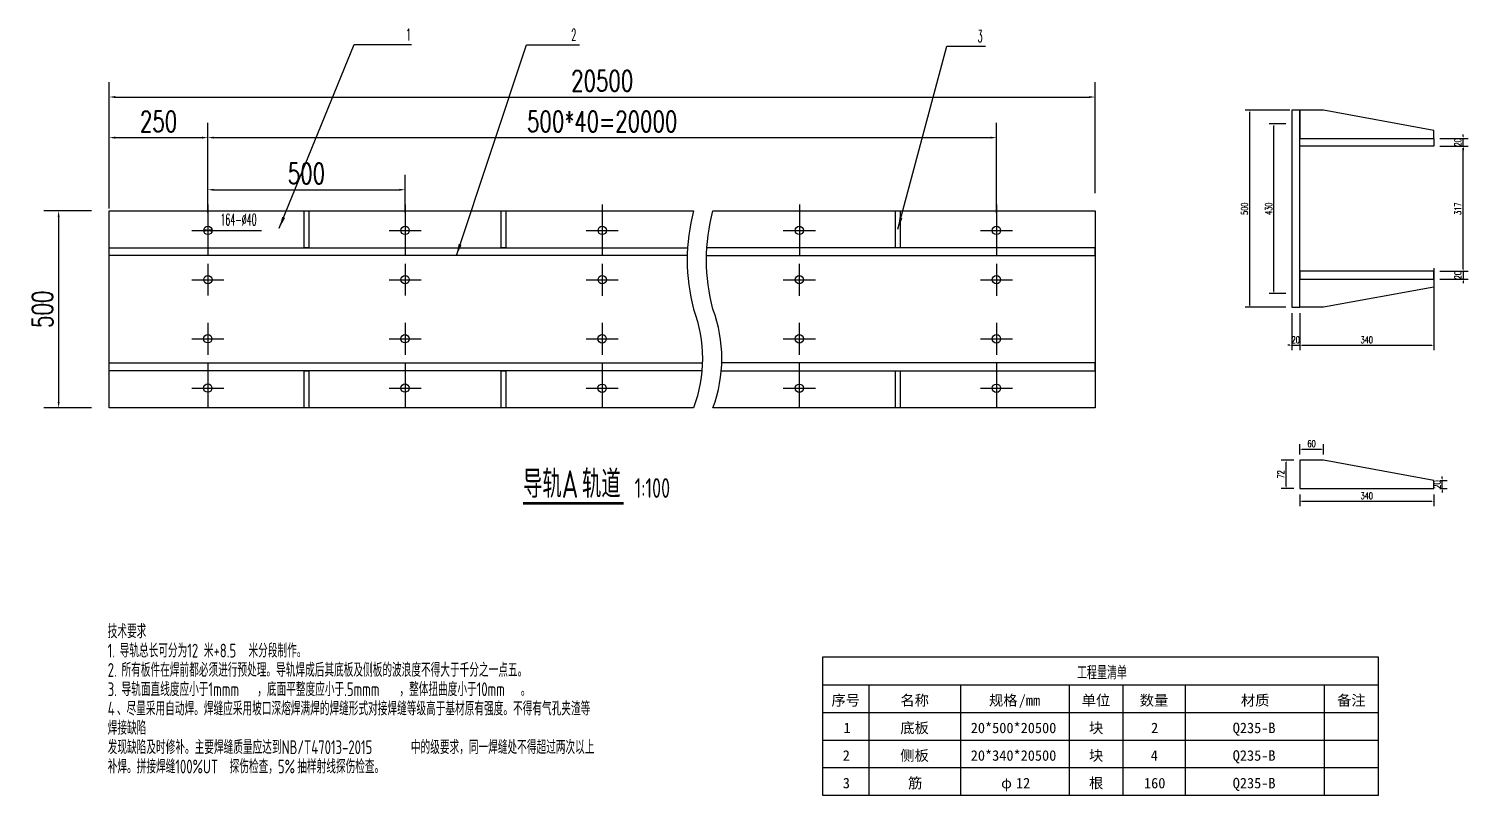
# Model space of a CAD drawing. Header units: millimetres. Extents: x -1443632 to -1307761, y 1430256 to 1527696.
# Drawn here: x -1434749 to -1431099, y 1511216 to 1513160 of the extents above; entities that cross this region are included whole.
import ezdxf

# ---------------------------------------------------------------- set-up
doc = ezdxf.new("R2010")
doc.units = ezdxf.units.MM
doc.header["$LTSCALE"] = 10
doc.layers.get('DEFPOINTS').update_dxf_attribs({"linetype": 'CONTINUOUS'})
for name, color, linetype in [('PUB_DIM', 3, 'CONTINUOUS'), ('PUB_TEXT', 7, 'CONTINUOUS'), ('WALL', 9, 'CONTINUOUS'), ('景-通用-文字', 7, 'CONTINUOUS'), ('钢', 172, 'CONTINUOUS')]:
    doc.layers.add(name, color=color, linetype=linetype)
doc.styles.add('_TCH_DIM', font='SIMPLEX.shx', dxfattribs={"width": 0.7, "bigfont": 'GBCBIG.shx'})
doc.styles.add('_TCH_TAB', font='SIMPLEX', dxfattribs={"bigfont": 'GBCBIG'})
doc.styles.get("Standard").update_dxf_attribs({"font": 'tssdeng.shx', "width": 0.7, "bigfont": 'hztxt.shx'})
doc.styles.add('STANDARD_T3', font='simplex.shx', dxfattribs={"width": 0.7, "bigfont": 'gbcbig.shx'})
doc.styles.add('图框', font='')
doc.styles.get('图框').set_extended_font_data('SimSun')
doc.dimstyles.new('W&&15', dxfattribs={"dimtxt": 52.5, "dimasz": 15, "dimexe": 37.5, "dimexo": 45, "dimgap": 15, "dimtad": 1, "dimdec": 0, "dimzin": 0, "dimdsep": 46, "dimtxsty": 'STANDARD_T3', "dimcen": 0.09, "dimclrd": 1, "dimclre": 1, "dimclrt": 7, "dimazin": 2, "dimtfac": 1, "dimtdec": 0, "dimtix": 1, "dimtmove": 2, "dimatfit": 3, "dimfxl": 0, "dimtolj": 1, "dimtzin": 0, "dimarcsym": 0})
doc.dimstyles.new('W&&5', dxfattribs={"dimtxt": 17.5, "dimasz": 5, "dimexe": 12.5, "dimexo": 15, "dimgap": 5, "dimtad": 1, "dimdec": 0, "dimzin": 0, "dimdsep": 46, "dimtxsty": 'STANDARD_T3', "dimcen": 0.09, "dimclrd": 1, "dimclre": 1, "dimclrt": 7, "dimazin": 2, "dimtfac": 1, "dimtdec": 0, "dimtix": 1, "dimtmove": 2, "dimatfit": 3, "dimfxl": 0, "dimtolj": 1, "dimtzin": 0, "dimarcsym": 0})

# ---------------------------------------------------------------- blocks, each defined once
blk = doc.blocks.new('*D534')
at = {"layer": 'DEFPOINTS', "color": 0, "transparency": 16777216}
for p in [(-1431186.1, 1512862.3), (-1431111.4, 1512862.3), (-1431186.1, 1512545.3)]:
    blk.add_point(p, dxfattribs=at)
at = {"layer": 'PUB_DIM', "color": 1, "lineweight": -2, "transparency": 16777216}
for p, q in [((-1431171.1, 1512862.3), (-1431098.9, 1512862.3)), ((-1431111.4, 1512550.3), (-1431111.4, 1512857.3)), ((-1431171.1, 1512545.3), (-1431098.9, 1512545.3))]:
    blk.add_line(p, q, dxfattribs=at)
at = {"layer": 'PUB_DIM', "color": 1, "transparency": 16777216}
for points in [[(-1431112.2, 1512857.3), (-1431110.5, 1512857.3), (-1431111.4, 1512862.3)], [(-1431112.2, 1512550.3), (-1431110.5, 1512550.3), (-1431111.4, 1512545.3)]]:
    blk.add_solid(points, dxfattribs=at)
at = {"layer": 'PUB_DIM', "color": 7, "transparency": 16777216, "insert": (-1431125.1, 1512703.8), "char_height": 17.5, "attachment_point": 5, "rotation": 90, "style": 'STANDARD_T3'}
blk.add_mtext('\\A1;317', dxfattribs=at)
blk = doc.blocks.new('*D628')
at = {"layer": 'DEFPOINTS', "color": 0, "transparency": 16777216}
for p in [(-1431652.4, 1512953.8), (-1431536.2, 1512953.8), (-1431546.2, 1512453.8)]:
    blk.add_point(p, dxfattribs=at)
at = {"layer": 'PUB_DIM', "color": 1, "lineweight": -2, "transparency": 16777216}
for p, q in [((-1431551.2, 1512953.8), (-1431664.9, 1512953.8)), ((-1431652.4, 1512458.8), (-1431652.4, 1512948.8)), ((-1431561.2, 1512453.8), (-1431664.9, 1512453.8))]:
    blk.add_line(p, q, dxfattribs=at)
at = {"layer": 'PUB_DIM', "color": 1, "transparency": 16777216}
for points in [[(-1431653.2, 1512948.8), (-1431651.5, 1512948.8), (-1431652.4, 1512953.8)], [(-1431653.2, 1512458.8), (-1431651.5, 1512458.8), (-1431652.4, 1512453.8)]]:
    blk.add_solid(points, dxfattribs=at)
at = {"layer": 'PUB_DIM', "color": 7, "transparency": 16777216, "insert": (-1431666.1, 1512703.8), "char_height": 17.5, "attachment_point": 5, "rotation": 90, "style": 'STANDARD_T3'}
blk.add_mtext('\\A1;500', dxfattribs=at)
blk = doc.blocks.new('*D535')
at = {"layer": 'DEFPOINTS', "color": 0, "transparency": 16777216}
for p in [(-1431186.1, 1512567.8), (-1431526.2, 1512453.8), (-1431186.1, 1512357.6)]:
    blk.add_point(p, dxfattribs=at)
at = {"layer": 'PUB_DIM', "color": 1, "lineweight": -2, "transparency": 16777216}
for p, q in [((-1431186.1, 1512552.8), (-1431186.1, 1512345.1)), ((-1431526.2, 1512438.8), (-1431526.2, 1512345.1)), ((-1431521.2, 1512357.6), (-1431191.1, 1512357.6))]:
    blk.add_line(p, q, dxfattribs=at)
at = {"layer": 'PUB_DIM', "color": 1, "transparency": 16777216}
for points in [[(-1431521.2, 1512358.4), (-1431521.2, 1512356.7), (-1431526.2, 1512357.6)], [(-1431191.1, 1512358.4), (-1431191.1, 1512356.7), (-1431186.1, 1512357.6)]]:
    blk.add_solid(points, dxfattribs=at)
at = {"layer": 'PUB_DIM', "color": 7, "transparency": 16777216, "insert": (-1431356.2, 1512371.3), "char_height": 17.5, "attachment_point": 5, "style": 'STANDARD_T3'}
blk.add_mtext('\\A1;340', dxfattribs=at)
blk = doc.blocks.new('*D629')
at = {"layer": 'DEFPOINTS', "color": 0, "transparency": 16777216}
for p in [(-1431186.1, 1512545.3), (-1431186.1, 1512525.3), (-1431111.4, 1512525.3)]:
    blk.add_point(p, dxfattribs=at)
at = {"layer": 'PUB_DIM', "color": 1, "lineweight": -2, "transparency": 16777216}
for p, q in [((-1431171.1, 1512545.3), (-1431098.9, 1512545.3)), ((-1431111.4, 1512550.3), (-1431111.4, 1512555.3)), ((-1431111.4, 1512545.3), (-1431111.4, 1512525.3)), ((-1431171.1, 1512525.3), (-1431098.9, 1512525.3)), ((-1431111.4, 1512520.3), (-1431111.4, 1512515.3))]:
    blk.add_line(p, q, dxfattribs=at)
at = {"layer": 'PUB_DIM', "color": 1, "transparency": 16777216}
for points in [[(-1431112.2, 1512550.3), (-1431110.5, 1512550.3), (-1431111.4, 1512545.3)], [(-1431112.2, 1512520.3), (-1431110.5, 1512520.3), (-1431111.4, 1512525.3)]]:
    blk.add_solid(points, dxfattribs=at)
at = {"layer": 'PUB_DIM', "color": 7, "transparency": 16777216, "insert": (-1431125.1, 1512535.3), "char_height": 17.5, "attachment_point": 5, "rotation": 90, "style": 'STANDARD_T3'}
blk.add_mtext('\\A1;20', dxfattribs=at)
blk = doc.blocks.new('*D526')
at = {"layer": 'DEFPOINTS', "color": 0, "transparency": 16777216}
for p in [(-1431186.1, 1512882.3), (-1431111.4, 1512882.3), (-1431186.1, 1512862.3)]:
    blk.add_point(p, dxfattribs=at)
at = {"layer": 'PUB_DIM', "color": 1, "lineweight": -2, "transparency": 16777216}
for p, q in [((-1431171.1, 1512882.3), (-1431098.9, 1512882.3)), ((-1431111.4, 1512887.3), (-1431111.4, 1512892.3)), ((-1431111.4, 1512862.3), (-1431111.4, 1512882.3)), ((-1431171.1, 1512862.3), (-1431098.9, 1512862.3)), ((-1431111.4, 1512857.3), (-1431111.4, 1512852.3))]:
    blk.add_line(p, q, dxfattribs=at)
at = {"layer": 'PUB_DIM', "color": 1, "transparency": 16777216}
for points in [[(-1431112.2, 1512887.3), (-1431110.5, 1512887.3), (-1431111.4, 1512882.3)], [(-1431112.2, 1512857.3), (-1431110.5, 1512857.3), (-1431111.4, 1512862.3)]]:
    blk.add_solid(points, dxfattribs=at)
at = {"layer": 'PUB_DIM', "color": 7, "transparency": 16777216, "insert": (-1431125.1, 1512872.3), "char_height": 17.5, "attachment_point": 5, "rotation": 90, "style": 'STANDARD_T3'}
blk.add_mtext('\\A1;20', dxfattribs=at)
blk = doc.blocks.new('*D527')
at = {"layer": 'DEFPOINTS', "color": 0, "transparency": 16777216}
for p in [(-1431591.4, 1512918.8), (-1431546.2, 1512918.8), (-1431546.2, 1512488.8)]:
    blk.add_point(p, dxfattribs=at)
at = {"layer": 'PUB_DIM', "color": 1, "lineweight": -2, "transparency": 16777216}
for p, q in [((-1431561.2, 1512918.8), (-1431603.9, 1512918.8)), ((-1431591.4, 1512493.8), (-1431591.4, 1512913.8)), ((-1431561.2, 1512488.8), (-1431603.9, 1512488.8))]:
    blk.add_line(p, q, dxfattribs=at)
at = {"layer": 'PUB_DIM', "color": 1, "transparency": 16777216}
for points in [[(-1431592.2, 1512913.8), (-1431590.6, 1512913.8), (-1431591.4, 1512918.8)], [(-1431592.2, 1512493.8), (-1431590.6, 1512493.8), (-1431591.4, 1512488.8)]]:
    blk.add_solid(points, dxfattribs=at)
at = {"layer": 'PUB_DIM', "color": 7, "transparency": 16777216, "insert": (-1431605.1, 1512703.8), "char_height": 17.5, "attachment_point": 5, "rotation": 90, "style": 'STANDARD_T3'}
blk.add_mtext('\\A1;430', dxfattribs=at)
blk = doc.blocks.new('*D613')
at = {"layer": 'DEFPOINTS', "color": 0, "transparency": 16777216}
for p in [(-1431186.1, 1512014.3), (-1431164.6, 1512014.3), (-1431186.1, 1511994.3)]:
    blk.add_point(p, dxfattribs=at)
at = {"layer": 'PUB_DIM', "color": 1, "lineweight": -2, "transparency": 16777216}
for p, q in [((-1431171.1, 1512014.3), (-1431152.1, 1512014.3)), ((-1431164.6, 1512019.3), (-1431164.6, 1512024.3)), ((-1431164.6, 1511994.3), (-1431164.6, 1512014.3)), ((-1431171.1, 1511994.3), (-1431152.1, 1511994.3)), ((-1431164.6, 1511989.3), (-1431164.6, 1511984.3))]:
    blk.add_line(p, q, dxfattribs=at)
at = {"layer": 'PUB_DIM', "color": 1, "transparency": 16777216}
for points in [[(-1431165.4, 1512019.3), (-1431163.8, 1512019.3), (-1431164.6, 1512014.3)], [(-1431165.4, 1511989.3), (-1431163.8, 1511989.3), (-1431164.6, 1511994.3)]]:
    blk.add_solid(points, dxfattribs=at)
at = {"layer": 'PUB_DIM', "color": 7, "transparency": 16777216, "insert": (-1431178.3, 1512004.3), "char_height": 17.5, "attachment_point": 5, "rotation": 90, "style": 'STANDARD_T3'}
blk.add_mtext('\\A1;20', dxfattribs=at)
blk = doc.blocks.new('*D614')
at = {"layer": 'DEFPOINTS', "color": 0, "transparency": 16777216}
for p in [(-1431466.2, 1512093.8), (-1431526.2, 1512065.8), (-1431466.2, 1512065.8)]:
    blk.add_point(p, dxfattribs=at)
at = {"layer": 'PUB_DIM', "color": 1, "lineweight": -2, "transparency": 16777216}
for p, q in [((-1431526.2, 1512080.8), (-1431526.2, 1512106.3)), ((-1431466.2, 1512080.8), (-1431466.2, 1512106.3)), ((-1431521.2, 1512093.8), (-1431471.2, 1512093.8))]:
    blk.add_line(p, q, dxfattribs=at)
at = {"layer": 'PUB_DIM', "color": 1, "transparency": 16777216}
for points in [[(-1431521.2, 1512094.7), (-1431521.2, 1512093), (-1431526.2, 1512093.8)], [(-1431471.2, 1512094.7), (-1431471.2, 1512093), (-1431466.2, 1512093.8)]]:
    blk.add_solid(points, dxfattribs=at)
at = {"layer": 'PUB_DIM', "color": 7, "transparency": 16777216, "insert": (-1431496.2, 1512107.6), "char_height": 17.5, "attachment_point": 5, "style": 'STANDARD_T3'}
blk.add_mtext('\\A1;60', dxfattribs=at)
blk = doc.blocks.new('*D615')
at = {"layer": 'DEFPOINTS', "color": 0, "transparency": 16777216}
for p in [(-1431560.3, 1512065.8), (-1431526.2, 1512065.8), (-1431526.2, 1511994.3)]:
    blk.add_point(p, dxfattribs=at)
at = {"layer": 'PUB_DIM', "color": 1, "lineweight": -2, "transparency": 16777216}
for p, q in [((-1431541.2, 1512065.8), (-1431572.8, 1512065.8)), ((-1431560.3, 1511999.3), (-1431560.3, 1512060.8)), ((-1431541.2, 1511994.3), (-1431572.8, 1511994.3))]:
    blk.add_line(p, q, dxfattribs=at)
at = {"layer": 'PUB_DIM', "color": 1, "transparency": 16777216}
for points in [[(-1431561.1, 1512060.8), (-1431559.5, 1512060.8), (-1431560.3, 1512065.8)], [(-1431561.1, 1511999.3), (-1431559.5, 1511999.3), (-1431560.3, 1511994.3)]]:
    blk.add_solid(points, dxfattribs=at)
at = {"layer": 'PUB_DIM', "color": 7, "transparency": 16777216, "insert": (-1431574.1, 1512030), "char_height": 17.5, "attachment_point": 5, "rotation": 90, "style": 'STANDARD_T3'}
blk.add_mtext('\\A1;72', dxfattribs=at)
blk = doc.blocks.new('*D528')
at = {"layer": 'DEFPOINTS', "color": 0, "transparency": 16777216}
for p in [(-1431526.2, 1511994.3), (-1431186.1, 1511994.3), (-1431186.1, 1511961.9)]:
    blk.add_point(p, dxfattribs=at)
at = {"layer": 'PUB_DIM', "color": 1, "lineweight": -2, "transparency": 16777216}
for p, q in [((-1431526.2, 1511979.3), (-1431526.2, 1511949.4)), ((-1431521.2, 1511961.9), (-1431191.1, 1511961.9)), ((-1431186.1, 1511979.3), (-1431186.1, 1511949.4))]:
    blk.add_line(p, q, dxfattribs=at)
at = {"layer": 'PUB_DIM', "color": 1, "transparency": 16777216}
for points in [[(-1431521.2, 1511962.7), (-1431521.2, 1511961.1), (-1431526.2, 1511961.9)], [(-1431191.1, 1511962.7), (-1431191.1, 1511961.1), (-1431186.1, 1511961.9)]]:
    blk.add_solid(points, dxfattribs=at)
at = {"layer": 'PUB_DIM', "color": 7, "transparency": 16777216, "insert": (-1431356.2, 1511975.6), "char_height": 17.5, "attachment_point": 5, "style": 'STANDARD_T3'}
blk.add_mtext('\\A1;340', dxfattribs=at)
blk = doc.blocks.new('*D529')
at = {"layer": 'DEFPOINTS', "color": 0, "transparency": 16777216}
for p in [(-1431546.2, 1512453.8), (-1431526.2, 1512453.8), (-1431526.2, 1512357.6)]:
    blk.add_point(p, dxfattribs=at)
at = {"layer": 'PUB_DIM', "color": 1, "lineweight": -2, "transparency": 16777216}
for p, q in [((-1431546.2, 1512438.8), (-1431546.2, 1512345.1)), ((-1431526.2, 1512438.8), (-1431526.2, 1512345.1)), ((-1431551.2, 1512357.6), (-1431556.2, 1512357.6)), ((-1431546.2, 1512357.6), (-1431526.2, 1512357.6)), ((-1431521.2, 1512357.6), (-1431516.2, 1512357.6))]:
    blk.add_line(p, q, dxfattribs=at)
at = {"layer": 'PUB_DIM', "color": 1, "transparency": 16777216}
for points in [[(-1431551.2, 1512358.4), (-1431551.2, 1512356.7), (-1431546.2, 1512357.6)], [(-1431521.2, 1512358.4), (-1431521.2, 1512356.7), (-1431526.2, 1512357.6)]]:
    blk.add_solid(points, dxfattribs=at)
at = {"layer": 'PUB_DIM', "color": 7, "transparency": 16777216, "insert": (-1431536.2, 1512371.3), "char_height": 17.5, "attachment_point": 5, "style": 'STANDARD_T3'}
blk.add_mtext('\\A1;20', dxfattribs=at)
blk = doc.blocks.new('*D623')
at = {"layer": 'DEFPOINTS', "color": 0, "transparency": 16777216}
for p in [(-1433794.9, 1512752), (-1434295, 1512648.9), (-1433794.9, 1512648.9)]:
    blk.add_point(p, dxfattribs=at)
at = {"layer": 'WALL', "color": 1, "lineweight": -2, "transparency": 16777216}
for p, q in [((-1434295, 1512693.9), (-1434295, 1512789.5)), ((-1433794.9, 1512693.9), (-1433794.9, 1512789.5)), ((-1434280, 1512752), (-1433809.9, 1512752))]:
    blk.add_line(p, q, dxfattribs=at)
at = {"layer": 'WALL', "color": 1, "transparency": 16777216}
for points in [[(-1434280, 1512754.5), (-1434280, 1512749.5), (-1434295, 1512752)], [(-1433809.9, 1512754.5), (-1433809.9, 1512749.5), (-1433794.9, 1512752)]]:
    blk.add_solid(points, dxfattribs=at)
at = {"layer": 'WALL', "color": 7, "transparency": 16777216, "insert": (-1434045, 1512793.3), "char_height": 52.5, "attachment_point": 5, "style": 'STANDARD_T3'}
blk.add_mtext('\\A1;500', dxfattribs=at)
blk = doc.blocks.new('*D624')
at = {"layer": 'DEFPOINTS', "color": 0, "transparency": 16777216}
for p in [(-1434545.1, 1512698.7), (-1434673.5, 1512198.8), (-1434545.1, 1512198.8)]:
    blk.add_point(p, dxfattribs=at)
at = {"layer": 'WALL', "color": 1, "lineweight": -2, "transparency": 16777216}
for p, q in [((-1434590.1, 1512698.7), (-1434711, 1512698.7)), ((-1434673.5, 1512683.7), (-1434673.5, 1512213.8)), ((-1434590.1, 1512198.8), (-1434711, 1512198.8))]:
    blk.add_line(p, q, dxfattribs=at)
at = {"layer": 'WALL', "color": 1, "transparency": 16777216}
for points in [[(-1434676, 1512683.7), (-1434671, 1512683.7), (-1434673.5, 1512698.7)], [(-1434676, 1512213.8), (-1434671, 1512213.8), (-1434673.5, 1512198.8)]]:
    blk.add_solid(points, dxfattribs=at)
at = {"layer": 'WALL', "color": 7, "transparency": 16777216, "insert": (-1434714.7, 1512448.8), "char_height": 52.5, "attachment_point": 5, "rotation": 90, "style": 'STANDARD_T3'}
blk.add_mtext('\\A1;500', dxfattribs=at)
blk = doc.blocks.new('*D625')
at = {"layer": 'DEFPOINTS', "color": 0, "transparency": 16777216}
for p in [(-1434295, 1512884.2), (-1434545.1, 1512659.4), (-1434295, 1512648.9)]:
    blk.add_point(p, dxfattribs=at)
at = {"layer": 'WALL', "color": 1, "lineweight": -2, "transparency": 16777216}
for p, q in [((-1434545.1, 1512704.4), (-1434545.1, 1512921.7)), ((-1434295, 1512693.9), (-1434295, 1512921.7)), ((-1434530.1, 1512884.2), (-1434310, 1512884.2))]:
    blk.add_line(p, q, dxfattribs=at)
at = {"layer": 'WALL', "color": 1, "transparency": 16777216}
for points in [[(-1434530.1, 1512886.7), (-1434530.1, 1512881.7), (-1434545.1, 1512884.2)], [(-1434310, 1512886.7), (-1434310, 1512881.7), (-1434295, 1512884.2)]]:
    blk.add_solid(points, dxfattribs=at)
at = {"layer": 'WALL', "color": 7, "transparency": 16777216, "insert": (-1434420.1, 1512925.4), "char_height": 52.5, "attachment_point": 5, "style": 'STANDARD_T3'}
blk.add_mtext('\\A1;250', dxfattribs=at)
blk = doc.blocks.new('*D603')
at = {"layer": 'DEFPOINTS', "color": 0, "transparency": 16777216}
for p in [(-1432044.9, 1512987.2), (-1434545.1, 1512698.7), (-1432044.9, 1512698.7)]:
    blk.add_point(p, dxfattribs=at)
at = {"layer": 'WALL', "color": 1, "lineweight": -2, "transparency": 16777216}
for p, q in [((-1434545.1, 1512743.7), (-1434545.1, 1513024.7)), ((-1432044.9, 1512743.7), (-1432044.9, 1513024.7)), ((-1434530.1, 1512987.2), (-1432059.9, 1512987.2))]:
    blk.add_line(p, q, dxfattribs=at)
at = {"layer": 'WALL', "color": 1, "transparency": 16777216}
for points in [[(-1434530.1, 1512989.7), (-1434530.1, 1512984.7), (-1434545.1, 1512987.2)], [(-1432059.9, 1512989.7), (-1432059.9, 1512984.7), (-1432044.9, 1512987.2)]]:
    blk.add_solid(points, dxfattribs=at)
at = {"layer": 'WALL', "color": 7, "transparency": 16777216, "insert": (-1433295, 1513028.4), "char_height": 52.5, "attachment_point": 5, "style": 'STANDARD_T3'}
blk.add_mtext('\\A1;20500', dxfattribs=at)
blk = doc.blocks.new('*D604')
at = {"layer": 'DEFPOINTS', "color": 0, "transparency": 16777216}
for p in [(-1432295.2, 1512884.2), (-1434295, 1512648.9), (-1432295.2, 1512648.7)]:
    blk.add_point(p, dxfattribs=at)
at = {"layer": 'WALL', "color": 1, "lineweight": -2, "transparency": 16777216}
for p, q in [((-1434295, 1512693.9), (-1434295, 1512921.7)), ((-1432295.2, 1512693.7), (-1432295.2, 1512921.7)), ((-1434280, 1512884.2), (-1432310.2, 1512884.2))]:
    blk.add_line(p, q, dxfattribs=at)
at = {"layer": 'WALL', "color": 1, "transparency": 16777216}
for points in [[(-1434280, 1512886.7), (-1434280, 1512881.7), (-1434295, 1512884.2)], [(-1432310.2, 1512886.7), (-1432310.2, 1512881.7), (-1432295.2, 1512884.2)]]:
    blk.add_solid(points, dxfattribs=at)
at = {"layer": 'WALL', "color": 7, "transparency": 16777216, "insert": (-1433295.1, 1512925.4), "char_height": 52.5, "attachment_point": 5, "style": 'STANDARD_T3'}
blk.add_mtext('\\A1;500*40=20000', dxfattribs=at)

msp = doc.modelspace()

# ---------------------------------------------------------------- linework, layer by layer
at = {"layer": 'WALL', "color": 3}
for p, q in [((-1434114.2, 1512654.2), (-1433924.2, 1513120.1)), ((-1433924.2, 1513120.1), (-1433778.7, 1513120.1)), ((-1433664.8, 1512585), (-1433487.4, 1513119.7)), ((-1433487.4, 1513119.7), (-1433353, 1513119.7)), ((-1432545.1, 1512651.7), (-1432420.8, 1513116.1)), ((-1432420.8, 1513116.1), (-1432322.7, 1513116.1))]:
    msp.add_line(p, q, dxfattribs=at)
for points in [[(-1434114.2, 1512654.2, 0, 8, 0), (-1434102.8, 1512682, 0, 0, 0)], [(-1432545.1, 1512651.7, 0, 8, 0), (-1432537.4, 1512680.7, 0, 0, 0)], [(-1433664.8, 1512585, 0, 8, 0), (-1433655.3, 1512613.4, 0, 0, 0)]]:
    msp.add_lwpolyline(points, format="xyseb", dxfattribs=at)
at = {"layer": 'WALL', "color": 1}
for points in [[(-1434285.6, 1512648.9, 6.6, 0, 0), (-1434305.6, 1512648.9, 0, 0, 0)], [(-1434304.4, 1512648.9, 6.6, 0, 0), (-1434284.4, 1512648.9, 0, 0, 0)]]:
    msp.add_lwpolyline(points, format="xyseb", dxfattribs=at)
msp.add_lwpolyline([(-1434305.6, 1512648.9), (-1434284.4, 1512648.9), (-1434158.8, 1512648.9)], dxfattribs=at)
at = {"layer": 'WALL', "color": 3, "const_width": 7}
msp.add_lwpolyline([(-1433495.6, 1511956.4), (-1433240.8, 1511956.4)], dxfattribs=at)
at = {"layer": '景-通用-文字'}
msp.add_lwpolyline([(-1432736.2, 1511216.1), (-1431326.5, 1511216.1), (-1431326.5, 1511566.1), (-1432736.2, 1511566.1)], close=True, dxfattribs=at)
for points in [[(-1432736.2, 1511496.1), (-1431326.5, 1511496.1)], [(-1432619.1, 1511496.1), (-1432619.1, 1511216.1)], [(-1432386.7, 1511496.1), (-1432386.7, 1511216.1)], [(-1432111.1, 1511496.1), (-1432111.1, 1511216.1)], [(-1431975, 1511496.1), (-1431975, 1511216.1)], [(-1431816.5, 1511496.1), (-1431816.5, 1511216.1)], [(-1431464.5, 1511496.1), (-1431464.5, 1511216.1)], [(-1432736.2, 1511426.1), (-1431326.5, 1511426.1)], [(-1432736.2, 1511356.1), (-1431326.5, 1511356.1)], [(-1432736.2, 1511286.1), (-1431326.5, 1511286.1)]]:
    msp.add_lwpolyline(points, dxfattribs=at)
at = {"layer": '钢'}
for p, q in [((-1434295, 1512714.4), (-1434295, 1512585.1)), ((-1433794.9, 1512714.4), (-1433794.9, 1512585.1)), ((-1433295, 1512714.3), (-1433295, 1512585)), ((-1432795.1, 1512714.3), (-1432795.1, 1512585)), ((-1432295.2, 1512714.3), (-1432295.2, 1512585)), ((-1434335.6, 1512648.9), (-1434254.5, 1512648.9)), ((-1433835.5, 1512648.9), (-1433754.4, 1512648.9)), ((-1433335.6, 1512648.7), (-1433254.5, 1512648.7)), ((-1432835.7, 1512648.7), (-1432754.5, 1512648.7)), ((-1432335.7, 1512648.7), (-1432254.6, 1512648.7)), ((-1434295.2, 1512564.3), (-1434295.2, 1512483.5)), ((-1433795.1, 1512564.3), (-1433795.1, 1512483.5)), ((-1433295.2, 1512564.2), (-1433295.2, 1512483.3)), ((-1432795.2, 1512564.2), (-1432795.2, 1512483.3)), ((-1432295.3, 1512564.2), (-1432295.3, 1512483.3)), ((-1434335.6, 1512523.9), (-1434254.5, 1512523.9)), ((-1433835.5, 1512523.9), (-1433754.4, 1512523.9)), ((-1433335.6, 1512523.7), (-1433254.5, 1512523.7)), ((-1432835.7, 1512523.7), (-1432754.5, 1512523.7)), ((-1432335.7, 1512523.7), (-1432254.6, 1512523.7)), ((-1434295.2, 1512414.3), (-1434295.2, 1512333.5)), ((-1433795.1, 1512414.3), (-1433795.1, 1512333.5)), ((-1433295.2, 1512414.2), (-1433295.2, 1512333.4)), ((-1432795.2, 1512414.2), (-1432795.2, 1512333.4)), ((-1432295.3, 1512414.2), (-1432295.3, 1512333.4)), ((-1434335.6, 1512373.9), (-1434254.5, 1512373.9)), ((-1433835.5, 1512373.9), (-1433754.4, 1512373.9)), ((-1433335.6, 1512373.8), (-1433254.5, 1512373.8)), ((-1432835.7, 1512373.8), (-1432754.5, 1512373.8)), ((-1432335.7, 1512373.8), (-1432254.6, 1512373.8)), ((-1434295.2, 1512312.9), (-1434295.2, 1512198.8)), ((-1433795.1, 1512312.9), (-1433795.1, 1512198.8)), ((-1433295.2, 1512312.7), (-1433295.2, 1512198.6)), ((-1432795.2, 1512312.7), (-1432795.2, 1512198.6)), ((-1432295.3, 1512312.7), (-1432295.3, 1512198.6)), ((-1434335.6, 1512248.8), (-1434254.5, 1512248.8)), ((-1433835.5, 1512248.8), (-1433754.4, 1512248.8)), ((-1433335.6, 1512248.6), (-1433254.5, 1512248.6)), ((-1432835.7, 1512248.6), (-1432754.5, 1512248.6)), ((-1432335.7, 1512248.6), (-1432254.6, 1512248.6))]:
    msp.add_line(p, q, dxfattribs=at)
for points in [[(-1431526.2, 1512953.8), (-1431546.2, 1512953.8), (-1431546.2, 1512453.8), (-1431526.2, 1512453.8)], [(-1431186.1, 1512862.3), (-1431526.2, 1512862.3), (-1431526.2, 1512882.3), (-1431186.1, 1512882.3)], [(-1434050.9, 1512698.7), (-1434038.9, 1512698.7), (-1434038.9, 1512604.7), (-1434050.9, 1512604.7)], [(-1433551, 1512698.7), (-1433539, 1512698.7), (-1433539, 1512604.7), (-1433551, 1512604.7)], [(-1432551.1, 1512698.7), (-1432539.1, 1512698.7), (-1432539.1, 1512604.7), (-1432551.1, 1512604.7)], [(-1431186.1, 1512545.3), (-1431526.2, 1512545.3), (-1431526.2, 1512525.3), (-1431186.1, 1512525.3)], [(-1434050.9, 1512292.8), (-1434038.9, 1512292.8), (-1434038.9, 1512198.8), (-1434050.9, 1512198.8)], [(-1433551, 1512292.8), (-1433539, 1512292.8), (-1433539, 1512198.8), (-1433551, 1512198.8)], [(-1432551.1, 1512292.8), (-1432539.1, 1512292.8), (-1432539.1, 1512198.8), (-1432551.1, 1512198.8)]]:
    msp.add_lwpolyline(points, close=True, dxfattribs=at)
for points in [[(-1431186.1, 1512882.3), (-1431186.1, 1512902.3), (-1431466.2, 1512953.8), (-1431526.2, 1512953.8), (-1431526.2, 1512882.3), (-1431186.1, 1512882.3)], [(-1433079.4, 1512585), (-1434545.1, 1512585), (-1434545.1, 1512604.7), (-1433078.5, 1512604.7)], [(-1433030.3, 1512585), (-1432044.9, 1512585), (-1432044.9, 1512604.7), (-1433029.4, 1512604.7)], [(-1431186.1, 1512525.3), (-1431186.1, 1512505.3), (-1431466.2, 1512453.8), (-1431526.2, 1512453.8), (-1431526.2, 1512525.3), (-1431186.1, 1512525.3)], [(-1433042.1, 1512292.8), (-1434545.1, 1512292.8), (-1434545.1, 1512312.9), (-1433040.9, 1512312.9)], [(-1432993, 1512292.8), (-1432044.9, 1512292.8), (-1432044.9, 1512312.9), (-1432991.8, 1512312.9)], [(-1431186.1, 1511994.3), (-1431186.1, 1512014.3), (-1431466.2, 1512065.8), (-1431526.2, 1512065.8), (-1431526.2, 1511994.3), (-1431186.1, 1511994.3)]]:
    msp.add_lwpolyline(points, dxfattribs=at)
for points in [[(-1433063.3, 1512198.8), (-1433063.3, 1512198.8), (-1434545.1, 1512198.8), (-1434545.1, 1512698.7), (-1433063.3, 1512698.7, 0.129545), (-1433063.3, 1512448.8, -0.18046), (-1433063.3, 1512198.8)], [(-1433014.2, 1512198.8, 0.18046), (-1433014.2, 1512448.8, -0.129545), (-1433014.2, 1512698.7), (-1432044.9, 1512698.7), (-1432044.9, 1512198.8), (-1433014.2, 1512198.8)]]:
    msp.add_lwpolyline(points, format="xyb", dxfattribs=at)
for centre in [(-1434295, 1512648.9), (-1433794.9, 1512648.9), (-1433295, 1512648.7), (-1432795.1, 1512648.7), (-1432295.2, 1512648.7), (-1434295, 1512524), (-1433794.9, 1512524), (-1433295, 1512523.9), (-1432795.1, 1512523.9), (-1432295.2, 1512523.9), (-1434295.2, 1512373.9), (-1433795.1, 1512373.9), (-1433295.2, 1512373.8), (-1432795.2, 1512373.8), (-1432295.3, 1512373.8), (-1434295.2, 1512248.8), (-1433795.1, 1512248.8), (-1433295.2, 1512248.6), (-1432795.2, 1512248.6), (-1432295.3, 1512248.6)]:
    msp.add_circle(centre, 10.6, dxfattribs=at)

# ---------------------------------------------------------------- texts
at = {"layer": 'PUB_TEXT', "color": 7, "style": '_TCH_DIM', "width": 0.494118}
for s, p in [('1', (-1433792.7, 1513130.6)), ('2', (-1433373.3, 1513130.2)), ('3', (-1432343, 1513126.6))]:
    msp.add_text(s, height=29.8, dxfattribs=at).set_placement(p)
at = {"layer": 'PUB_TEXT', "color": 7, "width": 0.7}
for s, height, p in [('导轨', 70, (-1433495.6, 1511970.4)), ('A', 70, (-1433397.6, 1511970.4)), ('轨道', 70, (-1433346.3, 1511970.4)), ('1:100', 50, (-1433212.8, 1511970.4))]:
    msp.add_text(s, height=height, dxfattribs=at).set_placement(p)
at = {"layer": 'WALL', "color": 7, "style": '_TCH_DIM', "width": 0.494118}
msp.add_text('164-%%c40', height=29.75, dxfattribs=at).set_placement((-1434263.3, 1512661.5))
at = {"layer": 'WALL', "color": 0, "width": 0.7}
for s, p in [('技术要求', (-1434549, 1511614.4)), ('1.', (-1434549, 1511565.4)), ('导轨总长可分为', (-1434518.7, 1511565.4)), ('12', (-1434347.2, 1511565.4)), ('米', (-1434305.2, 1511565.4)), ('+8.5', (-1434280.7, 1511565.4)), ('米分段制作。', (-1434192, 1511565.4)), ('2.', (-1434549, 1511516.4)), ('所有板件在焊前都必须进行预处理。导轨焊成后其底板及侧板的波浪度不得大于千分之一点五。', (-1434514, 1511516.4)), ('3.', (-1434549, 1511467.4)), ('导轨面直线度应小于', (-1434514, 1511467.4)), ('1mmm', (-1434293.5, 1511467.4)), ('，底面平整度应小于', (-1434169.8, 1511467.4)), ('.5mmm', (-1433949.3, 1511467.4)), ('，整体扭曲度小于', (-1433809.3, 1511467.4)), ('10mm', (-1433613.3, 1511467.4)), ('4', (-1434549, 1511418.4)), ('、尽量采用自动焊。焊缝应采用坡口深熔焊满焊的焊缝形式对接焊缝等级高于基材原有强度。不得有气孔夹渣等', (-1434525.7, 1511418.4)), ('。', (-1433501.3, 1511467.4)), ('焊接缺陷', (-1434549, 1511369.4)), ('发现缺陷及时修补。主要焊缝质量应达到', (-1434549, 1511320.4)), ('NB/T47013-2015', (-1434108, 1511320.4)), ('中的级要求，同一焊缝处不得超过两次以上', (-1433780.2, 1511320.4)), ('补焊。拼接焊缝', (-1434549, 1511271.4)), ('100%UT', (-1434377.5, 1511271.4)), ('探伤检查，', (-1434239.8, 1511271.4)), ('5%', (-1434117.3, 1511271.4)), ('抽样射线探伤检查。', (-1434068.3, 1511271.4))]:
    msp.add_text(s, height=35, dxfattribs=at).set_placement(p)
at = {"layer": '景-通用-文字'}
for s, height, style, p in [('工程量清单', 33.76, '_TCH_TAB', (-1432090.9, 1511510.1)), ('序号', 26.58, '图框', (-1432713.6, 1511443.6)), ('名称', 26.58, '图框', (-1432538.8, 1511443.6)), ('规格', 26.58, '图框', (-1432314.3, 1511443.6)), ('/mm', 26.58, '图框', (-1432238.7, 1511443.6)), ('单位', 26.58, '图框', (-1432079.2, 1511443.6)), ('数量', 26.58, '图框', (-1431931.9, 1511443.6)), ('材质', 26.58, '图框', (-1431675.4, 1511443.6)), ('备注', 26.58, '图框', (-1431431.4, 1511443.6)), ('1', 26.6, '图框', (-1432683, 1511373.6)), ('底板', 26.58, '图框', (-1432539.1, 1511373.6)), ('20*500*20500', 26.582, '图框', (-1432360.4, 1511373.6)), ('块', 26.6, '图框', (-1432060.5, 1511373.6)), ('2', 26.6, '图框', (-1431903.1, 1511373.6)), ('Q235-B', 26.58, '图框', (-1431696, 1511373.6)), ('2', 26.6, '图框', (-1432685, 1511303.6)), ('侧板', 26.58, '图框', (-1432539.2, 1511303.6)), ('20*340*20500', 26.582, '图框', (-1432360.4, 1511303.6)), ('块', 26.6, '图框', (-1432060.5, 1511303.6)), ('4', 26.6, '图框', (-1431903.9, 1511303.6)), ('Q235-B', 26.58, '图框', (-1431696, 1511303.6)), ('3', 26.6, '图框', (-1432684.8, 1511233.6)), ('筋', 26.6, '图框', (-1432519.5, 1511233.6)), ('φ', 26.6, '图框', (-1432283.4, 1511233.6)), ('12', 26.58, '图框', (-1432245.6, 1511233.6)), ('根', 26.6, '图框', (-1432060.5, 1511233.6)), ('160', 26.58, '图框', (-1431921, 1511233.6)), ('Q235-B', 26.58, '图框', (-1431696, 1511233.6))]:
    msp.add_text(s, height=height, dxfattribs=dict(at, style=style)).set_placement(p)

# ---------------------------------------------------------------- dimensions: what is measured, and where the dimension line sits
at = {"layer": 'PUB_DIM', "color": 0}
for base, p1, p2, angle, picture, middle in [((-1431652.4, 1512953.8), (-1431546.2, 1512453.8), (-1431536.2, 1512953.8), 90, '*D628', (-1431666.1, 1512703.8)), ((-1431591.4, 1512918.8), (-1431546.2, 1512488.8), (-1431546.2, 1512918.8), 90, '*D527', (-1431605.1, 1512703.8)), ((-1431111.4, 1512882.3), (-1431186.1, 1512862.3), (-1431186.1, 1512882.3), 90, '*D526', (-1431125.1, 1512872.3)), ((-1431111.4, 1512862.3), (-1431186.1, 1512545.3), (-1431186.1, 1512862.3), 270, '*D534', (-1431125.1, 1512703.8)), ((-1431186.1, 1512357.6), (-1431526.2, 1512453.8), (-1431186.1, 1512567.8), 180, '*D535', (-1431356.2, 1512371.3)), ((-1431111.4, 1512525.3), (-1431186.1, 1512545.3), (-1431186.1, 1512525.3), 90, '*D629', (-1431125.1, 1512535.3)), ((-1431560.3058588, 1512065.760018), (-1431526.2367326, 1511994.260018), (-1431526.2367326, 1512065.760018), 90, '*D615', (-1431574.0558588, 1512030.010018)), ((-1431164.6, 1512014.3), (-1431186.1, 1511994.3), (-1431186.1, 1512014.3), 90, '*D613', (-1431178.3, 1512004.3))]:
    dim = msp.add_linear_dim(base=base, p1=p1, p2=p2, angle=angle, dimstyle='W&&5', dxfattribs=at)
    dim.commit()
    dim.dimension.update_dxf_attribs({"geometry": picture, "text_midpoint": middle})
for base, p1, p2, picture, middle in [((-1431526.2, 1512357.6), (-1431546.2, 1512453.8), (-1431526.2, 1512453.8), '*D529', (-1431536.2, 1512371.3)), ((-1431466.2, 1512093.8), (-1431526.2, 1512065.8), (-1431466.2, 1512065.8), '*D614', (-1431496.2, 1512107.6)), ((-1431186.1, 1511961.9), (-1431526.2, 1511994.3), (-1431186.1, 1511994.3), '*D528', (-1431356.2, 1511975.6))]:
    dim = msp.add_linear_dim(base=base, p1=p1, p2=p2, dimstyle='W&&5', dxfattribs=at)
    dim.commit()
    dim.dimension.update_dxf_attribs({"geometry": picture, "text_midpoint": middle})
at = {"layer": 'WALL'}
for base, p1, p2, text, picture, middle in [((-1432044.9, 1512987.2), (-1434545.1, 1512698.7), (-1432044.9, 1512698.7), '20500', '*D603', (-1433295, 1513028.4)), ((-1432295.2, 1512884.2), (-1434295, 1512648.9), (-1432295.2, 1512648.7), '500*40=20000', '*D604', (-1433295.1, 1512925.4))]:
    dim = msp.add_linear_dim(base=base, p1=p1, p2=p2, text=text, dimstyle='W&&15', dxfattribs=at)
    dim.commit()
    dim.dimension.update_dxf_attribs({"geometry": picture, "text_midpoint": middle})
for base, p1, p2, picture, middle in [((-1434295, 1512884.2), (-1434545.1, 1512659.4), (-1434295, 1512648.9), '*D625', (-1434420.1, 1512925.4)), ((-1433794.9, 1512752), (-1434295, 1512648.9), (-1433794.9, 1512648.9), '*D623', (-1434045, 1512793.3))]:
    dim = msp.add_linear_dim(base=base, p1=p1, p2=p2, dimstyle='W&&15', dxfattribs=at)
    dim.commit()
    dim.dimension.update_dxf_attribs({"geometry": picture, "text_midpoint": middle})
dim = msp.add_linear_dim(base=(-1434673.5, 1512198.8), p1=(-1434545.1, 1512698.7), p2=(-1434545.1, 1512198.8), angle=90, dimstyle='W&&15', dxfattribs=at)
dim.commit()
dim.dimension.update_dxf_attribs({"geometry": '*D624', "text_midpoint": (-1434714.7, 1512448.8)})

doc.saveas('drawing.dxf')
